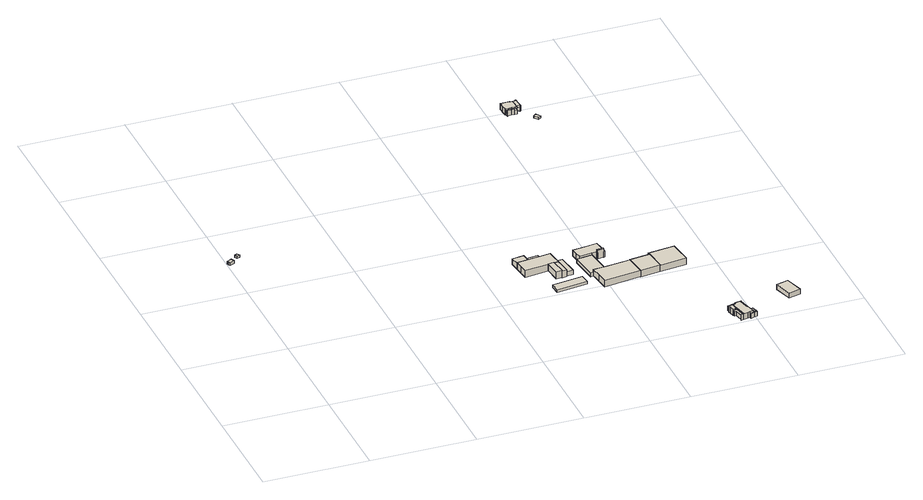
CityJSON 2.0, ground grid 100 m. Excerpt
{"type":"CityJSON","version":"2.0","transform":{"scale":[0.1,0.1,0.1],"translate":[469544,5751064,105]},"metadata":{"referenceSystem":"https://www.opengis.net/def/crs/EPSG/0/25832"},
"CityObjects":{
"building1":{"type":"Building","attributes":{"Gemeindeschluessel":"05754044","BezugspunktDach":"2000","function":"51009_1610","measuredHeight":3.01},"address":[{"country":"Germany"}],"geometry":[{"type":"Solid","lod":"1","boundaries":[[[[0,1,2,3,4,5]],[[6,7,8,9,10,11]],[[6,11,5,4]],[[7,6,4,3]],[[8,7,3,2]],[[9,8,2,1]],[[10,9,1,0]],[[11,10,0,5]]]]}]},
"building2":{"type":"Building","attributes":{"Gemeindeschluessel":"05754044","BezugspunktDach":"2000","function":"31001_2741","measuredHeight":2.56},"address":[{"country":"Germany","locality":"Verl","thoroughfareNumber":"25","thoroughfareName":"Sobbeweg"}],"geometry":[{"type":"Solid","lod":"1","boundaries":[[[[12,13,14,15]],[[16,17,18,19]],[[16,19,15,14]],[[17,16,14,13]],[[18,17,13,12]],[[19,18,12,15]]]]}]},
"building3":{"type":"Building","attributes":{"Gemeindeschluessel":"05754044","function":"51009_1610"},"address":[{"country":"Germany"}],"children":["building3-1","building3-2"]},
"building3-1":{"type":"BuildingPart","attributes":{"BezugspunktDach":"2000","measuredHeight":6},"parents":["building3"],"geometry":[{"type":"Solid","lod":"1","boundaries":[[[[20,21,22,23]],[[24,25,26,27]],[[24,27,23,22]],[[25,24,22,21]],[[26,25,21,20]],[[27,26,20,23]]]]}]},
"building3-2":{"type":"BuildingPart","attributes":{"BezugspunktDach":"2000","measuredHeight":6.53},"parents":["building3"],"geometry":[{"type":"Solid","lod":"1","boundaries":[[[[28,29,30,31]],[[27,32,33,34]],[[27,34,31,30]],[[32,27,30,29]],[[33,32,29,28]],[[34,33,28,31]]]]}]},
"building4":{"type":"Building","attributes":{"Gemeindeschluessel":"05754044","function":"31001_2721"},"address":[{"country":"Germany","locality":"Verl","thoroughfareNumber":"7","thoroughfareName":"Winterstraße"}],"children":["building4-1","building4-2"]},
"building4-1":{"type":"BuildingPart","attributes":{"BezugspunktDach":"2000","measuredHeight":8.15},"parents":["building4"],"geometry":[{"type":"Solid","lod":"1","boundaries":[[[[35,36,37,38,39,40,41,42,43,44,45]],[[46,47,48,49,50,51,52,53,54,55,56]],[[46,56,45,44]],[[47,46,44,43]],[[48,47,43,42]],[[49,48,42,41]],[[50,49,41,40]],[[51,50,40,39]],[[52,51,39,38]],[[53,52,38,37]],[[54,53,37,36]],[[55,54,36,35]],[[56,55,35,45]]]]}]},
"building4-2":{"type":"BuildingPart","attributes":{"BezugspunktDach":"2000","measuredHeight":8.67},"parents":["building4"],"geometry":[{"type":"Solid","lod":"1","boundaries":[[[[57,58,59,60]],[[61,48,47,62]],[[61,62,60,59]],[[48,61,59,58]],[[47,48,58,57]],[[62,47,57,60]]]]}]},
"building5":{"type":"Building","attributes":{"Gemeindeschluessel":"05754044","BezugspunktDach":"2000","function":"51003_1201","measuredHeight":4.39},"address":[{"country":"Germany"}],"geometry":[{"type":"Solid","lod":"1","boundaries":[[[[63,64,65,66]],[[67,68,69,70]],[[67,70,66,65]],[[68,67,65,64]],[[69,68,64,63]],[[70,69,63,66]]]]}]},
"building6":{"type":"Building","attributes":{"Gemeindeschluessel":"05754044","BezugspunktDach":"2000","function":"51009_1610","measuredHeight":9.43},"address":[{"country":"Germany"}],"geometry":[{"type":"Solid","lod":"1","boundaries":[[[[71,72,73,74]],[[75,76,77,78]],[[75,78,74,73]],[[76,75,73,72]],[[77,76,72,71]],[[78,77,71,74]]]]}]},
"building7":{"type":"Building","attributes":{"Gemeindeschluessel":"05754044","BezugspunktDach":"2000","function":"51009_1610","measuredHeight":4.41},"address":[{"country":"Germany"}],"geometry":[{"type":"Solid","lod":"1","boundaries":[[[[79,80,81,82]],[[83,84,85,86]],[[83,86,82,81]],[[84,83,81,80]],[[85,84,80,79]],[[86,85,79,82]]]]}]},
"building8":{"type":"Building","attributes":{"Gemeindeschluessel":"05754044","BezugspunktDach":"2000","function":"31001_2724","measuredHeight":5.06,"storeysAboveGround":1},"address":[{"country":"Germany","locality":"Verl","thoroughfareNumber":"7","thoroughfareName":"Winterstraße"}],"geometry":[{"type":"Solid","lod":"1","boundaries":[[[[87,88,89,90,91,92,93,94,95,96]],[[97,98,99,100,101,102,103,104,105,106]],[[97,106,96,95]],[[98,97,95,94]],[[99,98,94,93]],[[100,99,93,92]],[[101,100,92,91]],[[102,101,91,90]],[[103,102,90,89]],[[104,103,89,88]],[[105,104,88,87]],[[106,105,87,96]]]]}]},
"building9":{"type":"Building","attributes":{"Gemeindeschluessel":"05754044","BezugspunktDach":"2000","function":"31001_2724","measuredHeight":8.01,"storeysAboveGround":1},"address":[{"country":"Germany","locality":"Verl","thoroughfareNumber":"7","thoroughfareName":"Winterstraße"}],"geometry":[{"type":"Solid","lod":"1","boundaries":[[[[107,108,109,110,111,112,113,114]],[[115,116,117,118,119,120,121,122]],[[115,122,114,113]],[[116,115,113,112]],[[117,116,112,111]],[[118,117,111,110]],[[119,118,110,109]],[[120,119,109,108]],[[121,120,108,107]],[[122,121,107,114]]]]}]},
"building10":{"type":"Building","attributes":{"Gemeindeschluessel":"05754044","function":"31001_1221"},"address":[{"country":"Germany","locality":"Verl","thoroughfareNumber":"7","thoroughfareName":"Winterstraße"}],"children":["building10-1","building10-2","building10-3"]},
"building10-1":{"type":"BuildingPart","attributes":{"BezugspunktDach":"2000","measuredHeight":9.75},"parents":["building10"],"geometry":[{"type":"Solid","lod":"1","boundaries":[[[[123,124,125,126,127,128,129,130,131,132,133,134,135,136,137,138,139]],[[140,141,142,143,144,145,146,147,148,149,150,151,152,153,154,155,156]],[[140,156,139,138]],[[141,140,138,137]],[[142,141,137,136]],[[143,142,136,135]],[[144,143,135,134]],[[145,144,134,133]],[[146,145,133,132]],[[147,146,132,131]],[[148,147,131,130]],[[149,148,130,129]],[[150,149,129,128]],[[151,150,128,127]],[[152,151,127,126]],[[153,152,126,125]],[[154,153,125,124]],[[155,154,124,123]],[[156,155,123,139]]]]}]},
"building10-2":{"type":"BuildingPart","attributes":{"BezugspunktDach":"2000","measuredHeight":3.42},"parents":["building10"],"geometry":[{"type":"Solid","lod":"1","boundaries":[[[[157,158,159,160]],[[153,161,162,154]],[[153,154,160,159]],[[161,153,159,158]],[[162,161,158,157]],[[154,162,157,160]]]]}]},
"building10-3":{"type":"BuildingPart","attributes":{"BezugspunktDach":"2000","measuredHeight":9.8},"address":[{"country":"Germany","locality":"Verl","thoroughfareNumber":"7","thoroughfareName":"Winterstraße"}],"parents":["building10"],"geometry":[{"type":"Solid","lod":"1","boundaries":[[[[163,164,165,166]],[[167,168,169,170]],[[167,170,166,165]],[[168,167,165,164]],[[169,168,164,163]],[[170,169,163,166]]]]}]},
"building11":{"type":"Building","attributes":{"Gemeindeschluessel":"05754044","function":"31001_2724"},"address":[{"country":"Germany","locality":"Verl","thoroughfareNumber":"7","thoroughfareName":"Winterstraße"}],"children":["building11-1","building11-2"]},
"building11-1":{"type":"BuildingPart","attributes":{"BezugspunktDach":"2000","measuredHeight":8.37,"storeysAboveGround":1},"parents":["building11"],"geometry":[{"type":"Solid","lod":"1","boundaries":[[[[171,172,173,174]],[[175,176,177,178]],[[175,178,174,173]],[[176,175,173,172]],[[177,176,172,171]],[[178,177,171,174]]]]}]},
"building11-2":{"type":"BuildingPart","attributes":{"BezugspunktDach":"2000","measuredHeight":8.34,"storeysAboveGround":1},"parents":["building11"],"geometry":[{"type":"Solid","lod":"1","boundaries":[[[[179,180,181,182]],[[183,184,185,175]],[[183,175,182,181]],[[184,183,181,180]],[[185,184,180,179]],[[175,185,179,182]]]]}]},
"building12":{"type":"Building","attributes":{"Gemeindeschluessel":"05754044","BezugspunktDach":"2000","function":"51009_1610","measuredHeight":4.26},"address":[{"country":"Germany"}],"geometry":[{"type":"Solid","lod":"1","boundaries":[[[[186,187,188,189,190,191,192,193,194]],[[195,196,197,198,199,200,201,202,203]],[[195,203,194,193]],[[196,195,193,192]],[[197,196,192,191]],[[198,197,191,190]],[[199,198,190,189]],[[200,199,189,188]],[[201,200,188,187]],[[202,201,187,186]],[[203,202,186,194]]]]}]},
"building13":{"type":"Building","attributes":{"Gemeindeschluessel":"05754044","BezugspunktDach":"2000","function":"51009_1610","measuredHeight":4.74},"address":[{"country":"Germany"}],"geometry":[{"type":"Solid","lod":"1","boundaries":[[[[204,205,206,207]],[[208,209,210,211]],[[208,211,207,206]],[[209,208,206,205]],[[210,209,205,204]],[[211,210,204,207]]]]}]},
"building14":{"type":"Building","attributes":{"Gemeindeschluessel":"05754044","function":"31001_1010"},"address":[{"country":"Germany","locality":"Verl","thoroughfareNumber":"434","thoroughfareName":"Sender Straße"}],"children":["building14-1","building14-2","building14-3","building14-4","building14-5"]},
"building14-1":{"type":"BuildingPart","attributes":{"BezugspunktDach":"2000","measuredHeight":7.31},"parents":["building14"],"geometry":[{"type":"Solid","lod":"1","boundaries":[[[[212,213,214,215,216,217,218,219,220,221,222,223,224,225,226,227,228,229,230]],[[231,232,233,234,235,236,237,238,239,240,241,242,243,244,245,246,247,248,249]],[[231,249,230,229]],[[232,231,229,228]],[[233,232,228,227]],[[234,233,227,226]],[[235,234,226,225]],[[236,235,225,224]],[[237,236,224,223]],[[238,237,223,222]],[[239,238,222,221]],[[240,239,221,220]],[[241,240,220,219]],[[242,241,219,218]],[[243,242,218,217]],[[244,243,217,216]],[[245,244,216,215]],[[246,245,215,214]],[[247,246,214,213]],[[248,247,213,212]],[[249,248,212,230]]]]}]},
"building14-2":{"type":"BuildingPart","attributes":{"BezugspunktDach":"2000","measuredHeight":6.53},"parents":["building14"],"geometry":[{"type":"Solid","lod":"1","boundaries":[[[[250,251,252,253,254,255,256]],[[257,258,259,243,242,260,261]],[[257,261,256,255]],[[258,257,255,254]],[[259,258,254,253]],[[243,259,253,252]],[[242,243,252,251]],[[260,242,251,250]],[[261,260,250,256]]]]}]},
"building14-3":{"type":"BuildingPart","attributes":{"BezugspunktDach":"2000","measuredHeight":5.21},"parents":["building14"],"geometry":[{"type":"Solid","lod":"1","boundaries":[[[[262,263,264,265]],[[234,233,266,267]],[[234,267,265,264]],[[233,234,264,263]],[[266,233,263,262]],[[267,266,262,265]]]]}]},
"building14-4":{"type":"BuildingPart","attributes":{"BezugspunktDach":"2000","measuredHeight":5.32},"parents":["building14"],"geometry":[{"type":"Solid","lod":"1","boundaries":[[[[268,265,269,270,271,272]],[[273,235,274,267,275,276]],[[273,276,272,271]],[[235,273,271,270]],[[274,235,270,269]],[[267,274,269,265]],[[275,267,265,268]],[[276,275,268,272]]]]}]},
"building14-5":{"type":"BuildingPart","attributes":{"BezugspunktDach":"2000","measuredHeight":4.61},"address":[{"country":"Germany","locality":"Verl","thoroughfareNumber":"434","thoroughfareName":"Sender Straße"}],"parents":["building14"],"geometry":[{"type":"Solid","lod":"1","boundaries":[[[[277,278,279,280]],[[281,282,283,284]],[[281,284,280,279]],[[282,281,279,278]],[[283,282,278,277]],[[284,283,277,280]]]]}]},
"building15":{"type":"Building","attributes":{"Gemeindeschluessel":"05754044","BezugspunktDach":"2000","function":"51009_1610","measuredHeight":6.37},"address":[{"country":"Germany"}],"geometry":[{"type":"Solid","lod":"1","boundaries":[[[[285,286,287,288,289,290,291]],[[292,293,294,295,296,297,298]],[[292,298,291,290]],[[293,292,290,289]],[[294,293,289,288]],[[295,294,288,287]],[[296,295,287,286]],[[297,296,286,285]],[[298,297,285,291]]]]}]},
"building16":{"type":"Building","attributes":{"Gemeindeschluessel":"05754044","BezugspunktDach":"2000","function":"51009_1610","measuredHeight":4.14},"address":[{"country":"Germany"}],"geometry":[{"type":"Solid","lod":"1","boundaries":[[[[299,300,301,302,303,304,305,306,307]],[[308,309,310,311,312,313,314,315,316]],[[308,316,307,306]],[[309,308,306,305]],[[310,309,305,304]],[[311,310,304,303]],[[312,311,303,302]],[[313,312,302,301]],[[314,313,301,300]],[[315,314,300,299]],[[316,315,299,307]]]]}]},
"building17":{"type":"Building","attributes":{"Gemeindeschluessel":"05754044","function":"31001_1010"},"address":[{"country":"Germany","locality":"Verl","thoroughfareNumber":"27","thoroughfareName":"Winterstraße"}],"children":["building17-1","building17-2","building17-3","building17-4","building17-5"]},
"building17-1":{"type":"BuildingPart","attributes":{"BezugspunktDach":"2000","measuredHeight":7.47},"parents":["building17"],"geometry":[{"type":"Solid","lod":"1","boundaries":[[[[317,318,319,320,321,322,323,324,325,326,327,328,329,330,331]],[[332,333,334,335,336,337,338,339,340,341,342,343,344,345,346]],[[332,346,331,330]],[[333,332,330,329]],[[334,333,329,328]],[[335,334,328,327]],[[336,335,327,326]],[[337,336,326,325]],[[338,337,325,324]],[[339,338,324,323]],[[340,339,323,322]],[[341,340,322,321]],[[342,341,321,320]],[[343,342,320,319]],[[344,343,319,318]],[[345,344,318,317]],[[346,345,317,331]]]]}]},
"building17-2":{"type":"BuildingPart","attributes":{"BezugspunktDach":"2000","measuredHeight":4.66},"parents":["building17"],"geometry":[{"type":"Solid","lod":"1","boundaries":[[[[347,348,349,350,351,352,353]],[[354,340,339,338,355,356,357]],[[354,357,353,352]],[[340,354,352,351]],[[339,340,351,350]],[[338,339,350,349]],[[355,338,349,348]],[[356,355,348,347]],[[357,356,347,353]]]]}]},
"building17-3":{"type":"BuildingPart","attributes":{"BezugspunktDach":"2000","measuredHeight":7.6},"parents":["building17"],"geometry":[{"type":"Solid","lod":"1","boundaries":[[[[358,359,360,361,362,363,364,365,366,367]],[[368,369,370,335,371,333,372,373,374,375]],[[368,375,367,366]],[[369,368,366,365]],[[370,369,365,364]],[[335,370,364,363]],[[371,335,363,362]],[[333,371,362,361]],[[372,333,361,360]],[[373,372,360,359]],[[374,373,359,358]],[[375,374,358,367]]]]}]},
"building17-4":{"type":"BuildingPart","attributes":{"BezugspunktDach":"2000","measuredHeight":3.72},"address":[{"country":"Germany","locality":"Verl","thoroughfareNumber":"27","thoroughfareName":"Winterstraße"}],"parents":["building17"],"geometry":[{"type":"Solid","lod":"1","boundaries":[[[[376,377,378,379]],[[380,381,382,383]],[[380,383,379,378]],[[381,380,378,377]],[[382,381,377,376]],[[383,382,376,379]]]]}]},
"building17-5":{"type":"BuildingPart","attributes":{"BezugspunktDach":"2000","measuredHeight":3.54},"address":[{"country":"Germany","locality":"Verl","thoroughfareNumber":"27","thoroughfareName":"Winterstraße"}],"parents":["building17"],"geometry":[{"type":"Solid","lod":"1","boundaries":[[[[384,385,386,387]],[[388,389,390,391]],[[388,391,387,386]],[[389,388,386,385]],[[390,389,385,384]],[[391,390,384,387]]]]}]},
"building18":{"type":"Building","attributes":{"Gemeindeschluessel":"05754044","BezugspunktDach":"2000","function":"31001_1010","measuredHeight":7.62},"address":[{"country":"Germany","locality":"Verl","thoroughfareNumber":"434","thoroughfareName":"Sender Straße"}],"geometry":[{"type":"Solid","lod":"1","boundaries":[[[[392,393,394,395]],[[396,397,398,399]],[[396,399,395,394]],[[397,396,394,393]],[[398,397,393,392]],[[399,398,392,395]]]]}]},
"building19":{"type":"Building","attributes":{"Gemeindeschluessel":"05754044","BezugspunktDach":"2000","function":"31001_9998","measuredHeight":2.87},"address":[{"country":"Germany","locality":"Verl","thoroughfareNumber":"27","thoroughfareName":"Winterstraße"}],"geometry":[{"type":"Solid","lod":"1","boundaries":[[[[400,401,402,403]],[[404,405,406,407]],[[404,407,403,402]],[[405,404,402,401]],[[406,405,401,400]],[[407,406,400,403]]]]}]}
},
"vertices":[
[50,2532,35],[47,2531,35],[6,2511,35],[14,2494,35],[22,2478,35],[66,2499,35],[22,2478,5],[14,2494,5],[6,2511,5],[47,2531,5],[50,2532,5],[66,2499,5],
[134,2608,27],[107,2595,27],[120,2567,27],[148,2581,27],[120,2567,5],[107,2595,5],[134,2608,5],[148,2581,5],
[2423,1583,96],[2311,1570,96],[2322,1478,96],[2434,1492,96],[2322,1478,36],[2311,1570,36],[2423,1583,36],[2434,1492,36],
[2538,1545,95],[2429,1532,95],[2434,1492,95],[2544,1506,95],[2429,1532,36],[2538,1545,36],[2544,1506,36],
[2544,1505,107],[2544,1506,107],[2434,1492,107],[2322,1478,107],[2332,1403,107],[2341,1327,107],[2563,1355,107],[2620,1362,107],[2663,1368,107],[2657,1414,107],[2644,1518,107],[2657,1414,37],[2663,1368,37],[2620,1362,37],[2563,1355,37],[2341,1327,37],[2332,1403,37],[2322,1478,37],[2434,1492,37],[2544,1506,37],[2544,1505,37],[2644,1518,37],
[2663,1368,106],[2620,1362,106],[2640,1208,106],[2682,1214,106],[2640,1208,37],[2682,1214,37],
[2792,1118,69],[2500,1079,69],[2509,984,69],[2804,1022,69],[2509,984,43],[2500,1079,43],[2792,1118,43],[2804,1022,43],
[2620,1362,112],[2563,1355,112],[2582,1201,112],[2640,1208,112],[2582,1201,42],[2563,1355,42],[2620,1362,42],[2640,1208,42],
[2723,1422,85],[2657,1414,85],[2682,1214,85],[2746,1222,85],[2682,1214,41],[2657,1414,41],[2723,1422,41],[2746,1222,41],
[2948,1136,83],[3002,1143,83],[3022,1145,83],[2990,1398,83],[2990,1401,83],[2916,1392,83],[2869,1386,83],[2843,1382,83],[2874,1127,83],[2901,1131,83],[2874,1127,42],[2843,1382,42],[2869,1386,42],[2916,1392,42],[2990,1401,42],[2990,1398,42],[3022,1145,42],[3002,1143,42],[2948,1136,42],[2901,1131,42],
[3002,1139,108],[3002,1143,108],[2901,1131,108],[2914,1025,108],[2926,924,108],[3281,968,108],[3268,1069,108],[3256,1170,108],[3268,1069,45],[3281,968,45],[2926,924,45],[2914,1025,45],[2901,1131,45],[3002,1143,45],[3002,1139,45],[3256,1170,45],
[3088,1538,103],[3051,1533,103],[3002,1527,103],[3002,1525,103],[2853,1507,103],[2861,1446,103],[2869,1386,103],[2990,1401,103],[2990,1398,103],[3031,1403,103],[3033,1385,103],[3039,1386,103],[3037,1403,103],[3098,1410,103],[3100,1393,103],[3106,1394,103],[3096,1475,103],[3106,1394,40],[3100,1393,40],[3098,1410,40],[3037,1403,40],[3039,1386,40],[3033,1385,40],[3031,1403,40],[2990,1398,40],[2990,1401,40],[2869,1386,40],[2861,1446,40],[2853,1507,40],[3002,1525,40],[3002,1527,40],[3051,1533,40],[3088,1538,40],[3096,1475,40],
[3047,1561,75],[2998,1555,75],[3002,1527,75],[3051,1533,75],[2998,1555,40],[3047,1561,40],
[3098,1410,126],[3037,1403,126],[3039,1386,126],[3100,1393,126],[3039,1386,42],[3037,1403,42],[3098,1410,42],[3100,1393,42],
[3700,1249,107],[3448,1218,107],[3473,992,107],[3728,1023,107],[3473,992,42],[3448,1218,42],[3700,1249,42],[3728,1023,42],
[3451,1194,109],[3256,1170,109],[3281,968,109],[3473,992,109],[3281,968,42],[3256,1170,42],[3451,1194,42],
[3856,126,69],[3841,123,69],[3842,119,69],[3819,114,69],[3825,89,69],[3838,91,69],[3856,12,69],[3881,18,69],[3863,97,69],[3881,18,27],[3856,12,27],[3838,91,27],[3825,89,27],[3819,114,27],[3842,119,27],[3841,123,27],[3856,126,27],[3863,97,27],
[3871,212,76],[3801,195,76],[3803,183,76],[3873,200,76],[3803,183,29],[3801,195,29],[3871,212,29],[3873,200,29],
[3934,223,80],[3934,227,80],[3881,214,80],[3871,212,80],[3873,200,80],[3841,192,80],[3856,126,80],[3863,97,80],[3881,18,80],[3856,12,80],[3856,9,80],[3882,14,80],[3925,25,80],[3944,29,80],[3978,37,80],[3966,87,80],[3959,118,80],[3950,115,80],[3925,221,80],[3950,115,22],[3959,118,22],[3966,87,22],[3978,37,22],[3944,29,22],[3925,25,22],[3882,14,22],[3856,9,22],[3856,12,22],[3881,18,22],[3863,97,22],[3856,126,22],[3841,192,22],[3873,200,22],[3871,212,22],[3881,214,22],[3934,227,22],[3934,223,22],[3925,221,22],
[3841,123,81],[3856,126,81],[3841,192,81],[3803,183,81],[3811,151,81],[3819,114,81],[3842,119,81],[3819,114,22],[3811,151,22],[3803,183,22],[3841,123,22],[3842,119,22],
[3996,94,68],[3966,87,68],[3978,37,68],[4007,44,68],[3996,94,22],[4007,44,22],
[4012,26,68],[3975,36,68],[3944,29,68],[3948,11,68],[3980,18,68],[3948,11,22],[3975,36,22],[4012,26,22],[3980,18,22],
[3934,223,77],[3925,221,77],[3950,115,77],[3959,118,77],[3950,115,33],[3925,221,33],[3934,223,33],[3959,118,33],
[3227,3924,79],[3226,3939,79],[3221,3939,79],[3196,3937,79],[3166,3936,79],[3167,3921,79],[3197,3922,79],[3167,3921,25],[3166,3936,25],[3196,3937,25],[3221,3939,25],[3226,3939,25],[3227,3924,25],[3197,3922,25],
[3219,3959,67],[3221,3939,67],[3226,3939,67],[3226,3929,67],[3227,3924,67],[3227,3918,67],[3254,3920,67],[3254,3930,67],[3252,3961,67],[3254,3930,26],[3254,3920,26],[3227,3918,26],[3227,3924,26],[3226,3929,26],[3226,3939,26],[3221,3939,26],[3219,3959,26],[3252,3961,26],
[3195,4060,77],[3147,4057,77],[3148,4051,77],[3151,4002,77],[3154,3955,77],[3161,3955,77],[3190,3957,77],[3219,3959,77],[3252,3961,77],[3265,3961,77],[3265,3971,77],[3263,4009,77],[3260,4056,77],[3236,4055,77],[3236,4062,77],[3236,4055,19],[3260,4056,19],[3263,4009,19],[3265,3971,19],[3265,3961,19],[3252,3961,19],[3219,3959,19],[3190,3957,19],[3161,3955,19],[3154,3955,19],[3151,4002,19],[3148,4051,19],[3147,4057,19],[3195,4060,19],[3236,4062,19],
[3166,3936,65],[3221,3939,65],[3219,3959,65],[3190,3957,65],[3161,3955,65],[3163,3920,65],[3167,3921,65],[3163,3920,19],[3221,3939,19],[3166,3936,19],[3167,3921,19],
[3296,4065,76],[3292,4065,76],[3293,4058,76],[3260,4056,76],[3262,4014,76],[3265,3971,76],[3298,3973,76],[3298,3963,76],[3303,3964,76],[3300,4016,76],[3303,3964,19],[3298,3963,19],[3298,3973,19],[3262,4014,19],[3293,4058,19],[3292,4065,19],[3296,4065,19],[3300,4016,19],
[3292,4065,63],[3236,4062,63],[3236,4055,63],[3293,4058,63],[3236,4055,25],[3236,4062,25],[3292,4065,25],[3293,4058,25],
[3298,3973,62],[3265,3971,62],[3265,3961,62],[3298,3963,62],[3265,3961,26],[3265,3971,26],[3298,3973,26],[3298,3963,26],
[4448,423,66],[4332,391,66],[4380,214,66],[4496,246,66],[4380,214,17],[4332,391,17],[4448,423,17],[4496,246,17],
[3392,3834,43],[3367,3814,43],[3398,3775,43],[3423,3794,43],[3398,3775,19],[3367,3814,19],[3392,3834,19],[3423,3794,19]
]}
